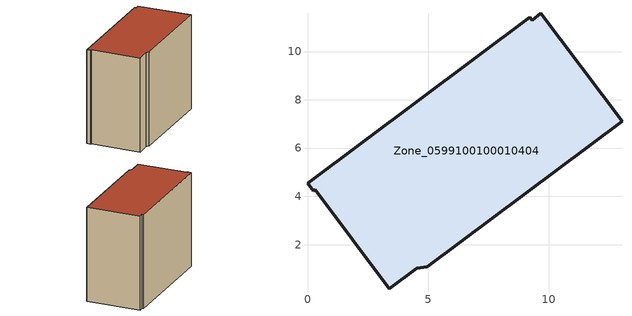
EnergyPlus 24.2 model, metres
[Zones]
Zone_0599100100010404
 floor ground (C_G): 0.32,4.28 0.24,4.22 0,4.55 9.2,11.42 9.32,11.3 9.67,11.59 13.03,7.11 4.95,1.07 4.52,1.02 3.4,0.16 z0
 wall outside (C_F): 9.2,11.42 0,4.55 0.24,4.22 0.32,4.28 3.4,0.16 4.52,1.02 4.95,1.07 13.03,7.11 9.67,11.59 9.32,11.3 9.2,11.42 z0:9.79
 roof outside (C_R): 9.67,11.59 9.32,11.3 9.2,11.42 0,4.55 0.24,4.22 0.32,4.28 3.4,0.16 4.52,1.02 4.95,1.07 13.03,7.11 z9.79
[BUILDING]
Pand.0599100100010404: North Axis=0; Terrain=City; Loads Convergence Tolerance Value=0.04; Temperature Convergence Tolerance Value=0.4; Solar Distribution=FullExterior; Maximum Number of Warmup Days=25; Minimum Number of Warmup Days=1
[Site:Location]
Rotterdam.The.Hague.AP_ZH_NLD Design_Conditions: Latitude=51.96; Longitude=4.45; Time Zone=1; Elevation=-4.5
[SITE:GROUNDTEMPERATURE:BUILDINGSURFACE]
18, 18, 18, 18, 18, 18, 18, 18, 18, 18, 18, 18
[MATERIAL] Thermal Absorptance=0.9; Solar Absorptance=0.7; Visible Absorptance=0.7
Name | Roughness | Thickness | Conductivity | Density | Specific Heat
G.TC.2015-2018 | MediumSmooth | 0.15 | 0.0428571 | 540 | 1210
F.TC.2015-2018 | Rough | 0.3 | 0.0666667 | 1920 | 840
R.TC.2015-2018 | MediumRough | 0.2 | 0.0333333 | 1500 | 1000
[CONSTRUCTION]
C_G: G.TC.2015-2018
C_F: F.TC.2015-2018
C_R: R.TC.2015-2018
[ZONE]
Zone_0599100100010404: Type=1; Multiplier=1; Ceiling Height=Autocalculate; Volume=Autocalculate; Floor Area=autocalculate; Part of Total Floor Area=Yes
[ZONEINFILTRATION:DESIGNFLOWRATE]
Infil_Zone_0599100100010404: Zone or ZoneList or Space or SpaceList=Zone_0599100100010404; Schedule=AlwaysOn; Design Flow Rate Calculation Method=Flow/Area; Flow Rate per Floor Area=0.0015; Constant Term Coefficient=1; Temperature Term Coefficient=0; Velocity Term Coefficient=0; Velocity Squared Term Coefficient=0
[HVACTEMPLATE:ZONE:IDEALLOADSAIRSYSTEM]
Zone_0599100100010404: Maximum Heating Supply Air Temperature=50; Minimum Cooling Supply Air Temperature=13; Maximum Heating Supply Air Humidity Ratio=0.0156; Minimum Cooling Supply Air Humidity Ratio=0.0077; Heating Limit=NoLimit; Cooling Limit=NoLimit; Dehumidification Control Type=ConstantSensibleHeatRatio; Cooling Sensible Heat Ratio=0.7; Dehumidification Setpoint=60; Humidification Control Type=None; Humidification Setpoint=30; Outdoor Air Method=None; Outdoor Air Flow Rate per Person=0.00944; Outdoor Air Flow Rate per Zone Floor Area=0; Outdoor Air Flow Rate per Zone=0; Demand Controlled Ventilation Type=None; Outdoor Air Economizer Type=NoEconomizer; Heat Recovery Type=None; Sensible Heat Recovery Effectiveness=0.7; Latent Heat Recovery Effectiveness=0.65
[ZONECONTROL:THERMOSTAT]
ThermostatControl_Zone_0599100100010404: Zone or ZoneList=Zone_0599100100010404; Control Type Schedule=DualSetpointControlType; Control 1=Thermostat_Zone_0599100100010404; Temperature Difference Between Cutout And Setpoint=0
[THERMOSTATSETPOINT:DUALSETPOINT]
Thermostat_Zone_0599100100010404: Heating Setpoint Temperature Schedule=HeatingSetpoint_Zone_0599100100010404; Cooling Setpoint Temperature Schedule=CoolingSetpoint_Zone_0599100100010404
[SCHEDULE:COMPACT]
HeatingSetpoint_Zone_0599100100010404: Through: 12/31, For: AllDays, Until: 24:00, 21
CoolingSetpoint_Zone_0599100100010404: Through: 12/31, For: AllDays, Until: 24:00, 24
DualSetpointControlType: Through: 12/31, For: AllDays, Until: 24:00, 4
AlwaysOn: Through: 12/31, For: AllDays, Until: 24:00, 1
